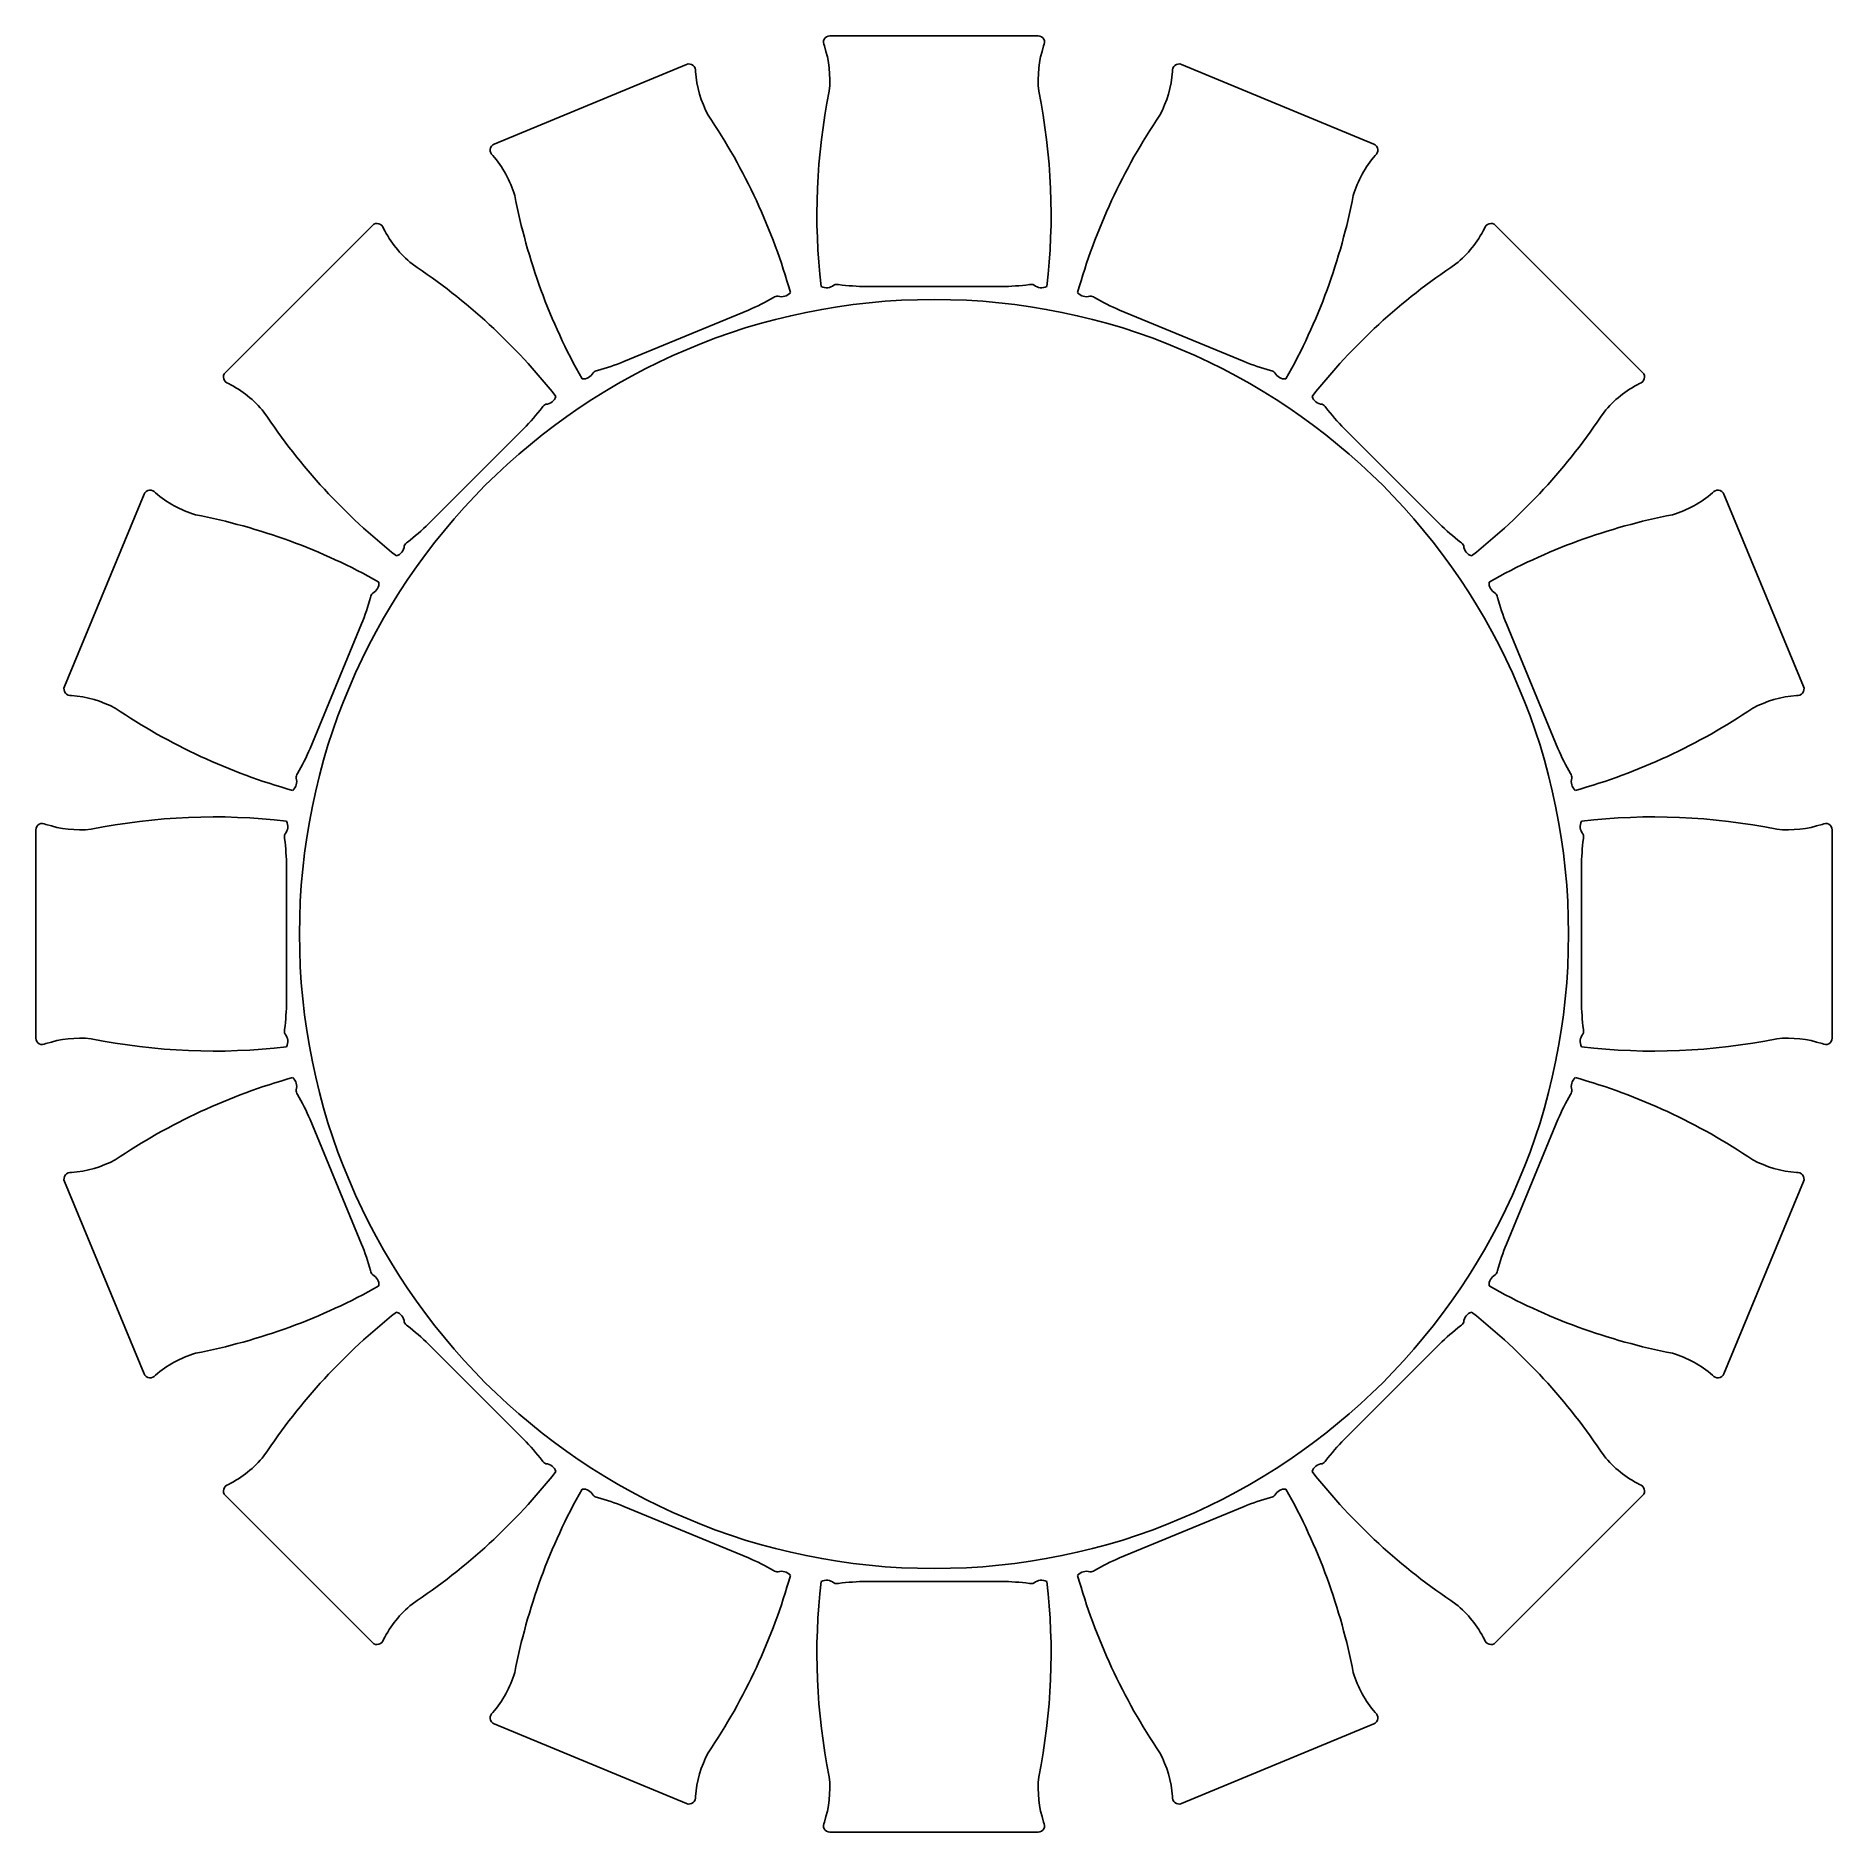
# Model space of a CAD drawing. Header units: millimetres. Extents: x -1734 to 1734, y -1734 to 1734.
import ezdxf

# ---------------------------------------------------------------- set-up
doc = ezdxf.new("R2010")
doc.units = ezdxf.units.MM
doc.layers.add('ceco.net 147', color=7, linetype='Continuous')

msp = doc.modelspace()

# ---------------------------------------------------------------- linework, layer by layer
at = {"layer": 'ceco.net 147'}
for p, q in [((-200.9, 1733.8), (200.9, 1733.8)), ((-849.1, 1524.9), (-477.9, 1678.7)), ((477.9, 1678.7), (849.1, 1524.9)), ((-1368, 1083.9), (-1083.9, 1368)), ((1083.9, 1368), (1368, 1083.9)), ((0, 1250), (-130, 1250)), ((130, 1250), (0, 1250)), ((-358.2, 1204.6), (-478.4, 1154.8)), ((478.4, 1154.8), (358.2, 1204.6)), ((-478.4, 1154.8), (-598.5, 1105.1)), ((598.5, 1105.1), (478.4, 1154.8)), ((-791.9, 975.8), (-883.9, 883.9)), ((883.9, 883.9), (791.9, 975.8)), ((-883.9, 883.9), (-975.8, 791.9)), ((975.8, 791.9), (883.9, 883.9)), ((-1678.7, 477.9), (-1524.9, 849.1)), ((1524.9, 849.1), (1678.7, 477.9)), ((-1105.1, 598.5), (-1154.8, 478.4)), ((1154.8, 478.4), (1105.1, 598.5)), ((-1154.8, 478.4), (-1204.6, 358.2)), ((1204.6, 358.2), (1154.8, 478.4)), ((-1733.8, -200.9), (-1733.8, 200.9)), ((1733.8, 200.9), (1733.8, -200.9)), ((-1250, 130), (-1250, 0)), ((1250, 0), (1250, 130)), ((-1250, 0), (-1250, -130)), ((1250, -130), (1250, 0)), ((-1204.6, -358.2), (-1154.8, -478.4)), ((1154.8, -478.4), (1204.6, -358.2)), ((-1524.9, -849.1), (-1678.7, -477.9)), ((-1154.8, -478.4), (-1105.1, -598.5)), ((1105.1, -598.5), (1154.8, -478.4)), ((1678.7, -477.9), (1524.9, -849.1)), ((-975.8, -791.9), (-883.9, -883.9)), ((883.9, -883.9), (975.8, -791.9)), ((-883.9, -883.9), (-791.9, -975.8)), ((791.9, -975.8), (883.9, -883.9)), ((-1083.9, -1368), (-1368, -1083.9)), ((-598.5, -1105.1), (-478.4, -1154.8)), ((478.4, -1154.8), (598.5, -1105.1)), ((1368, -1083.9), (1083.9, -1368)), ((-478.4, -1154.8), (-358.2, -1204.6)), ((358.2, -1204.6), (478.4, -1154.8)), ((-130, -1250), (0, -1250)), ((0, -1250), (130, -1250)), ((-477.9, -1678.7), (-849.1, -1524.9)), ((849.1, -1524.9), (477.9, -1678.7)), ((200.9, -1733.8), (-200.9, -1733.8))]:
    msp.add_line(p, q, dxfattribs=at)
at = {"layer": 'ceco.net 147', "ltscale": 0.5}
msp.add_circle((0, 0), 1225, dxfattribs=at)
at = {"layer": 'ceco.net 147'}
for centre, radius, start, end in [((-200.9, 1721.2), 12.6, 89.8292, 211.4999), ((-417.7, 1647.8), 216.6, 354.5513, 17.9661), ((200.9, 1721.2), 12.6, 328.5001, 90.1708), ((417.7, 1647.8), 216.6, 162.0339, 185.4487), ((-473, 1667.1), 12.6, 351.0001, 112.6708), ((-244.6, 1682.2), 216.6, 184.5339, 207.9487), ((244.6, 1682.2), 216.6, 332.0513, 355.4661), ((473, 1667.1), 12.6, 67.3292, 188.9999), ((954.6, 1390.5), 1180.7, 168.4357, 186.8363), ((-954.6, 1390.5), 1180.7, 353.1637, 11.5643), ((-1414.1, 919.4), 1180.7, 15.6637, 34.0643), ((1414.1, 919.4), 1180.7, 145.9357, 164.3363), ((-844.3, 1513.3), 12.6, 112.3292, 233.9999), ((-1016.5, 1362.5), 216.6, 17.0513, 40.4661), ((1016.5, 1362.5), 216.6, 139.5339, 162.9487), ((844.3, 1513.3), 12.6, 306.0001, 67.6708), ((349.8, 1650), 1180.7, 190.9357, 209.3363), ((-349.8, 1650), 1180.7, 330.6637, 349.0643), ((-1075, 1359.2), 12.6, 13.5001, 135.1708), ((-869.8, 1460.6), 216.6, 207.0339, 230.4487), ((869.8, 1460.6), 216.6, 309.5513, 332.9661), ((1075, 1359.2), 12.6, 44.8292, 166.4999), ((-1658.3, 308.2), 1180.7, 38.1637, 56.5643), ((1658.3, 308.2), 1180.7, 123.4357, 141.8363), ((-207.7, 1269.8), 22.2, 243.1961, 310.4764), ((-187.9, 1242.2), 12, 71.7536, 116.5375), ((-125.3, 1730.9), 480.9, 262.9704, 269.4301), ((125.3, 1730.9), 480.9, 270.5699, 277.0296), ((187.9, 1242.2), 12, 63.4625, 108.2464), ((207.7, 1269.8), 22.2, 229.5236, 296.8039), ((-546.6, 1647), 480.9, 293.0699, 299.5296), ((-301.8, 1219.5), 12, 85.9625, 130.7464), ((-294.1, 1252.6), 22.2, 252.0236, 319.3039), ((294.1, 1252.6), 22.2, 220.6961, 287.9764), ((301.8, 1219.5), 12, 49.2536, 94.0375), ((546.6, 1647), 480.9, 240.4704, 246.9301), ((-1359.2, 1075), 12.6, 134.8292, 256.4999), ((-677.8, 1093.7), 22.2, 265.6961, 332.9764), ((-648.9, 1075.7), 12, 94.2536, 139.0375), ((-778.1, 1551.2), 480.9, 285.4704, 291.9301), ((778.1, 1551.2), 480.9, 248.0699, 254.5296), ((648.9, 1075.7), 12, 40.9625, 85.7464), ((677.8, 1093.7), 22.2, 207.0236, 274.3039), ((1359.2, 1075), 12.6, 283.5001, 45.1708), ((-1460.6, 869.8), 216.6, 39.5513, 62.9661), ((1460.6, 869.8), 216.6, 117.0339, 140.4487), ((-308.2, 1658.3), 1180.7, 213.4357, 231.8363), ((-1135.3, 1312.5), 480.9, 315.5699, 322.0296), ((-745.5, 1011.2), 12, 108.4625, 153.2464), ((-751.1, 1044.7), 22.2, 274.5236, 341.8039), ((751.1, 1044.7), 22.2, 198.1961, 265.4764), ((745.5, 1011.2), 12, 26.7536, 71.5375), ((1135.3, 1312.5), 480.9, 217.9704, 224.4301), ((308.2, 1658.3), 1180.7, 308.1637, 326.5643), ((-1513.3, 844.3), 12.6, 36.0001, 157.6708), ((-1362.5, 1016.5), 216.6, 229.5339, 252.9487), ((1362.5, 1016.5), 216.6, 287.0513, 310.4661), ((1513.3, 844.3), 12.6, 22.3292, 143.9999), ((-1650, -349.8), 1180.7, 60.6637, 79.0643), ((1650, -349.8), 1180.7, 100.9357, 119.3363), ((-1312.5, 1135.3), 480.9, 307.9704, 314.4301), ((1312.5, 1135.3), 480.9, 225.5699, 232.0296), ((-1044.7, 751.1), 22.2, 288.1961, 355.4764), ((-1011.2, 745.5), 12, 116.7536, 161.5375), ((1011.2, 745.5), 12, 18.4625, 63.2464), ((1044.7, 751.1), 22.2, 184.5236, 251.8039), ((-1093.7, 677.8), 22.2, 297.0236, 4.3039), ((1093.7, 677.8), 22.2, 175.6961, 242.9764), ((-1551.2, 778.1), 480.9, 338.0699, 344.5296), ((-1075.7, 648.9), 12, 130.9625, 175.7464), ((1075.7, 648.9), 12, 4.2536, 49.0375), ((1551.2, 778.1), 480.9, 195.4704, 201.9301), ((-1667.1, 473), 12.6, 157.3292, 278.9999), ((-1682.2, 244.6), 216.6, 62.0513, 85.4661), ((1682.2, 244.6), 216.6, 94.5339, 117.9487), ((1667.1, 473), 12.6, 261.0001, 22.6708), ((-919.4, 1414.1), 1180.7, 235.9357, 254.3363), ((919.4, 1414.1), 1180.7, 285.6637, 304.0643), ((-1647, 546.6), 480.9, 330.4704, 336.9301), ((1647, 546.6), 480.9, 203.0699, 209.5296), ((-1252.6, 294.1), 22.2, 310.6961, 17.9764), ((-1219.5, 301.8), 12, 139.2536, 184.0375), ((1219.5, 301.8), 12, 355.9625, 40.7464), ((1252.6, 294.1), 22.2, 162.0236, 229.3039), ((-1721.2, 200.9), 12.6, 58.5001, 180.1708), ((-1647.8, 417.7), 216.6, 252.0339, 275.4487), ((-1390.5, -954.6), 1180.7, 83.1637, 101.5643), ((-1269.8, 207.7), 22.2, 319.5236, 26.8039), ((1269.8, 207.7), 22.2, 153.1961, 220.4764), ((1390.5, -954.6), 1180.7, 78.4357, 96.8363), ((1647.8, 417.7), 216.6, 264.5513, 287.9661), ((1721.2, 200.9), 12.6, 359.8292, 121.4999), ((-1242.2, 187.9), 12, 153.4625, 198.2464), ((-1730.9, 125.3), 480.9, 0.5699, 7.0296), ((1730.9, 125.3), 480.9, 172.9704, 179.4301), ((1242.2, 187.9), 12, 341.7536, 26.5375), ((-1730.9, -125.3), 480.9, 352.9704, 359.4301), ((1730.9, -125.3), 480.9, 180.5699, 187.0296), ((-1721.2, -200.9), 12.6, 179.8292, 301.4999), ((-1647.8, -417.7), 216.6, 84.5513, 107.9661), ((-1390.5, 954.6), 1180.7, 258.4357, 276.8363), ((-1242.2, -187.9), 12, 161.7536, 206.5375), ((-1269.8, -207.7), 22.2, 333.1961, 40.4764), ((1269.8, -207.7), 22.2, 139.5236, 206.8039), ((1390.5, 954.6), 1180.7, 263.1637, 281.5643), ((1242.2, -187.9), 12, 333.4625, 18.2464), ((1647.8, -417.7), 216.6, 72.0339, 95.4487), ((1721.2, -200.9), 12.6, 238.5001, 0.1708), ((-919.4, -1414.1), 1180.7, 105.6637, 124.0643), ((-1252.6, -294.1), 22.2, 342.0236, 49.3039), ((1252.6, -294.1), 22.2, 130.6961, 197.9764), ((919.4, -1414.1), 1180.7, 55.9357, 74.3363), ((-1219.5, -301.8), 12, 175.9625, 220.7464), ((-1647, -546.6), 480.9, 23.0699, 29.5296), ((1647, -546.6), 480.9, 150.4704, 156.9301), ((1219.5, -301.8), 12, 319.2536, 4.0375), ((-1682.2, -244.6), 216.6, 274.5339, 297.9487), ((1682.2, -244.6), 216.6, 242.0513, 265.4661), ((-1667.1, -473), 12.6, 81.0001, 202.6708), ((1667.1, -473), 12.6, 337.3292, 98.9999), ((-1551.2, -778.1), 480.9, 15.4704, 21.9301), ((1551.2, -778.1), 480.9, 158.0699, 164.5296), ((-1075.7, -648.9), 12, 184.2536, 229.0375), ((-1093.7, -677.8), 22.2, 355.6961, 62.9764), ((1093.7, -677.8), 22.2, 117.0236, 184.3039), ((1075.7, -648.9), 12, 310.9625, 355.7464), ((-1650, 349.8), 1180.7, 280.9357, 299.3363), ((1650, 349.8), 1180.7, 240.6637, 259.0643), ((-308.2, -1658.3), 1180.7, 128.1637, 146.5643), ((-1044.7, -751.1), 22.2, 4.5236, 71.8039), ((-1011.2, -745.5), 12, 198.4625, 243.2464), ((-1312.5, -1135.3), 480.9, 45.5699, 52.0296), ((1312.5, -1135.3), 480.9, 127.9704, 134.4301), ((1011.2, -745.5), 12, 296.7536, 341.5375), ((1044.7, -751.1), 22.2, 108.1961, 175.4764), ((308.2, -1658.3), 1180.7, 33.4357, 51.8363), ((-1362.5, -1016.5), 216.6, 107.0513, 130.4661), ((1362.5, -1016.5), 216.6, 49.5339, 72.9487), ((-1513.3, -844.3), 12.6, 202.3292, 323.9999), ((1513.3, -844.3), 12.6, 216.0001, 337.6708), ((-1135.3, -1312.5), 480.9, 37.9704, 44.4301), ((1135.3, -1312.5), 480.9, 135.5699, 142.0296), ((-1460.6, -869.8), 216.6, 297.0339, 320.4487), ((-1658.3, -308.2), 1180.7, 303.4357, 321.8363), ((-745.5, -1011.2), 12, 206.7536, 251.5375), ((-751.1, -1044.7), 22.2, 18.1961, 85.4764), ((751.1, -1044.7), 22.2, 94.5236, 161.8039), ((1658.3, -308.2), 1180.7, 218.1637, 236.5643), ((745.5, -1011.2), 12, 288.4625, 333.2464), ((1460.6, -869.8), 216.6, 219.5513, 242.9661), ((-1359.2, -1075), 12.6, 103.5001, 225.1708), ((349.8, -1650), 1180.7, 150.6637, 169.0643), ((-677.8, -1093.7), 22.2, 27.0236, 94.3039), ((677.8, -1093.7), 22.2, 85.6961, 152.9764), ((-349.8, -1650), 1180.7, 10.9357, 29.3363), ((1359.2, -1075), 12.6, 314.8292, 76.4999), ((-648.9, -1075.7), 12, 220.9625, 265.7464), ((-778.1, -1551.2), 480.9, 68.0699, 74.5296), ((778.1, -1551.2), 480.9, 105.4704, 111.9301), ((648.9, -1075.7), 12, 274.2536, 319.0375), ((-546.6, -1647), 480.9, 60.4704, 66.9301), ((546.6, -1647), 480.9, 113.0699, 119.5296), ((-1414.1, -919.4), 1180.7, 325.9357, 344.3363), ((-301.8, -1219.5), 12, 229.2536, 274.0375), ((-294.1, -1252.6), 22.2, 40.6961, 107.9764), ((-207.7, -1269.8), 22.2, 49.5236, 116.8039), ((207.7, -1269.8), 22.2, 63.1961, 130.4764), ((294.1, -1252.6), 22.2, 72.0236, 139.3039), ((1414.1, -919.4), 1180.7, 195.6637, 214.0643), ((301.8, -1219.5), 12, 265.9625, 310.7464), ((954.6, -1390.5), 1180.7, 173.1637, 191.5643), ((-187.9, -1242.2), 12, 243.4625, 288.2464), ((-125.3, -1730.9), 480.9, 90.5699, 97.0296), ((125.3, -1730.9), 480.9, 82.9704, 89.4301), ((187.9, -1242.2), 12, 251.7536, 296.5375), ((-954.6, -1390.5), 1180.7, 348.4357, 6.8363), ((-869.8, -1460.6), 216.6, 129.5513, 152.9661), ((869.8, -1460.6), 216.6, 27.0339, 50.4487), ((-1075, -1359.2), 12.6, 224.8292, 346.4999), ((1075, -1359.2), 12.6, 193.5001, 315.1708), ((-1016.5, -1362.5), 216.6, 319.5339, 342.9487), ((1016.5, -1362.5), 216.6, 197.0513, 220.4661), ((-844.3, -1513.3), 12.6, 126.0001, 247.6708), ((844.3, -1513.3), 12.6, 292.3292, 53.9999), ((-244.6, -1682.2), 216.6, 152.0513, 175.4661), ((244.6, -1682.2), 216.6, 4.5339, 27.9487), ((-417.7, -1647.8), 216.6, 342.0339, 5.4487), ((417.7, -1647.8), 216.6, 174.5513, 197.9661), ((-473, -1667.1), 12.6, 247.3292, 8.9999), ((473, -1667.1), 12.6, 171.0001, 292.6708), ((-200.9, -1721.2), 12.6, 148.5001, 270.1708), ((200.9, -1721.2), 12.6, 269.8292, 31.4999)]:
    msp.add_arc(centre, radius, start, end, dxfattribs=at)

doc.saveas('drawing.dxf')
